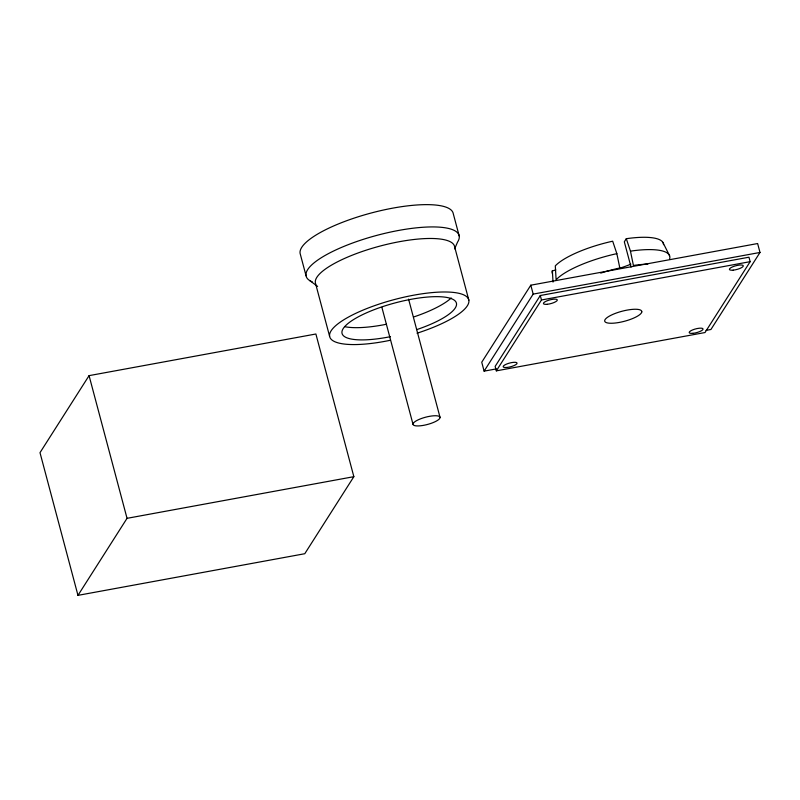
<?xml version="1.0" encoding="UTF-8"?>
<svg xmlns="http://www.w3.org/2000/svg" width="800" height="800" viewBox="0 0 800 800"><rect width="100%" height="100%" fill="white"/><g stroke="black" fill="none" stroke-linecap="round" stroke-linejoin="round"><path stroke-width="1.2" d="M555.79 269.88L552.21 271.05A57.49 15.46 -14.9 0 0 552.41 273.51M669.59 258.94L669.77 258.27A60.36 16.23 -14.9 0 0 632.53 250.85L630.46 251.15L626.3 238.7L627.97 238.47A57.49 15.46 -14.9 0 1 663.51 244.67M454.6 248.87L457.56 242.09A79.14 21.28 -14.9 0 0 375.14 235.83A79.14 21.28 -14.9 0 0 312.26 281.86M89.07 375.64L40 452.67L77.97 595.36L304.78 553.72L353.85 476.68L315.89 334L89.07 375.64L127.04 518.33L77.97 595.36M706.03 330.39L710.93 329.49L760 252.46L757.63 243.54L530.81 285.19L481.74 362.22L484.11 371.14L496.37 368.89M484.11 371.14L533.18 294.1L760 252.46M540.29 295.52L495.15 366.39L496.33 370.85L705.01 332.54L750.15 261.67L748.96 257.21L540.29 295.52L541.48 299.98L496.33 370.85M631.06 267.12L624.32 241.81L626.3 238.7M616.85 253.65L614.65 254.14A60.36 16.23 -14.9 0 0 556.86 279L556.11 279.77L555.3 265.89L555.89 265.27A57.49 15.46 -14.9 0 1 610.93 241.59L612.69 241.2L616.85 253.65L619.81 267.96L618.05 268.35A57.49 15.46 -14.9 0 0 600.72 273.11M541.48 299.98L750.15 261.67M127.04 518.33L353.85 476.68M309.62 280.49L317.63 286.43M662.86 242.33L669.56 255.69M530.81 285.19L533.18 294.1M459.2 235.98L453.27 213.68A79.14 21.28 -14.9 0 0 372.96 212.54A79.14 21.28 -14.9 0 0 300.11 253.43L306.05 275.73M468.85 300.21L454.61 246.7A71.94 19.35 -14.9 0 0 381.6 245.66A71.94 19.35 -14.9 0 0 315.38 282.84L329.62 336.35M408.58 299.13L440.03 417.33A13.96 3.75 -14.9 0 1 420.34 425.8A13.96 3.75 -14.9 0 1 419.2 419.38A13.96 3.75 -14.9 0 1 440.03 417.33M381.89 307.35L413.02 424.34M630.46 251.15L633.42 265.46L635.08 265.22A57.49 15.46 -14.9 0 1 647.84 264.09M552.35 270.51L553.03 282.08M630.88 264.17A47.91 12.88 -14.9 0 1 619.67 268.24M451.24 297.99A62.28 16.75 -14.9 0 1 414.11 316.83M386.48 324.24A62.28 16.75 -14.9 0 1 344.95 326.72M390.5 336.65A59.16 15.91 -14.9 0 1 349.55 322.29A59.16 15.91 -14.9 0 1 443.82 297.01A59.16 15.91 -14.9 0 1 416.75 329.61M390.47 340.24A71.94 19.35 -14.9 0 1 338.8 323.17A71.94 19.35 -14.9 0 1 454.56 292.55A71.94 19.35 -14.9 0 1 417.05 333.21M641.8 311.87L641.77 312A19.15 5.15 -14.9 0 1 640.87 313.59L640.17 314.28A19.15 5.15 -14.9 0 1 609.85 323.23A19.15 5.15 -14.9 0 1 616.35 313.01A19.15 5.15 -14.9 0 1 641.8 311.72L641.8 311.87M692.94 333.32A7.19 1.93 -14.9 0 0 703.07 328.96A7.19 1.93 -14.9 0 0 692.35 330.02A7.19 1.93 -14.9 0 0 692.94 333.32M733.17 270.16A7.19 1.93 -14.9 0 0 743.31 265.79A7.19 1.93 -14.9 0 0 732.59 266.85A7.19 1.93 -14.9 0 0 733.17 270.16M506.94 367.47A7.19 1.93 -14.9 0 0 517.08 363.11A7.19 1.93 -14.9 0 0 506.36 364.16A7.19 1.93 -14.9 0 0 506.94 367.47M547.18 304.3A7.19 1.93 -14.9 0 0 557.32 299.94A7.19 1.93 -14.9 0 0 546.59 301A7.19 1.93 -14.9 0 0 547.18 304.3"/></g></svg>
